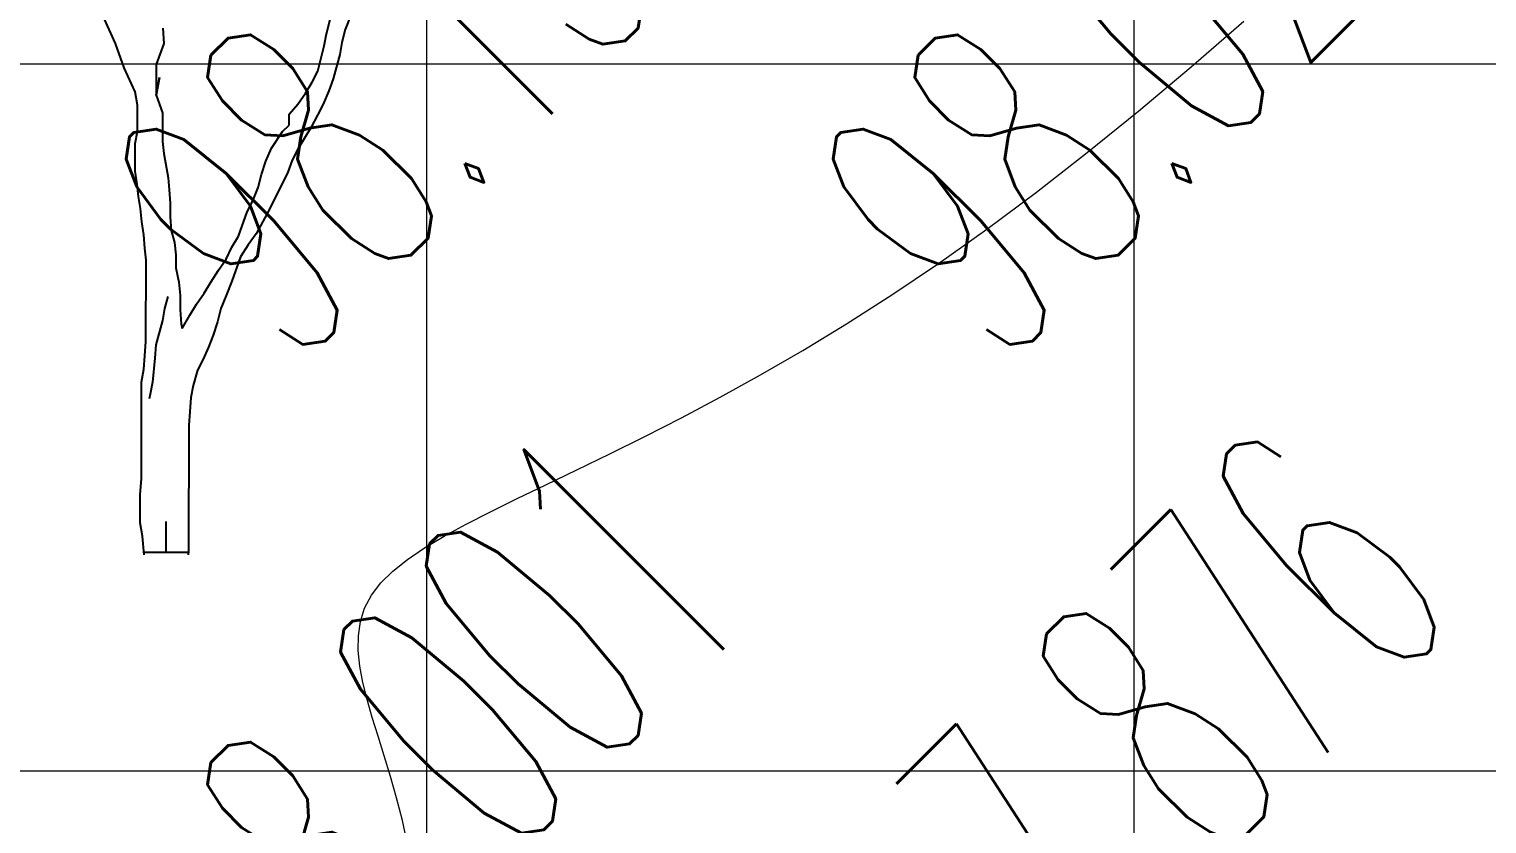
# Model space of a CAD drawing. Header units: millimetres. Extents: x 684983 to 685377, y 990360 to 990509.
# Drawn here: x 685046.889 to 685051.013, y 990423.89 to 990426.137 of the extents above; entities that cross this region are included whole.
import ezdxf

# ---------------------------------------------------------------- set-up
doc = ezdxf.new("R2010")
doc.units = ezdxf.units.MM
doc.layers.add('ANJILI', color=7, linetype='Continuous')
for name, color, linetype, lineweight in [('CON_1', 7, 'Continuous', 9), ('grid', 8, 'Continuous', 9), ('GRID LEVELS', 7, 'Continuous', 13)]:
    doc.layers.add(name, color=color, linetype=linetype, lineweight=lineweight)
doc.styles.get("Standard").update_dxf_attribs({"font": 'RomanS'})

# ---------------------------------------------------------------- blocks, each defined once
blk = doc.blocks.new('seee')
at = {"color": 84}
for p, q in [((11627.54, -3020.46, 6505.24), (11628.89, -3015.08, 6505.24)), ((11584.47, -3022.44, 6505.24), (11582.23, -3017.5, 6505.24)), ((11632.48, -3016.65, 6505.24), (11631.36, -3019.57, 6505.24)), ((11594.12, -3019.31, 6505.24), (11594.34, -3022.45, 6505.24)), ((11627.09, -3022.93, 6505.24), (11627.54, -3020.46, 6505.24)), ((11631.36, -3019.57, 6505.24), (11630.68, -3022.26, 6505.24)), ((11586.26, -3027.38, 6505.24), (11584.47, -3022.44, 6505.24)), ((11594.34, -3022.45, 6505.24), (11592.76, -3026.71, 6505.24)), ((11626.41, -3025.62, 6505.24), (11627.09, -3022.93, 6505.24)), ((11630.23, -3024.72, 6505.24), (11628.88, -3029.66, 6505.24)), ((11630.68, -3022.26, 6505.24), (11630.23, -3024.72, 6505.24)), ((11588.5, -3032.31, 6505.24), (11586.26, -3027.38, 6505.24)), ((11592.76, -3026.71, 6505.24), (11592.76, -3032.99, 6505.24)), ((11624.62, -3030.33, 6505.24), (11625.74, -3028.09, 6505.24)), ((11625.74, -3028.09, 6505.24), (11626.41, -3025.62, 6505.24)), ((11592.76, -3032.99, 6505.24), (11593.43, -3029.4, 6505.24)), ((11593.43, -3029.4, 6505.24), (11592.76, -3032.99, 6505.24)), ((11623.27, -3032.57, 6505.24), (11624.62, -3030.33, 6505.24)), ((11628.88, -3029.66, 6505.24), (11627.98, -3032.13, 6505.24)), ((11588.94, -3035.01, 6505.24), (11588.5, -3032.31, 6505.24)), ((11592.76, -3032.99, 6505.24), (11594.1, -3036.58, 6505.24)), ((11621.7, -3034.81, 6505.24), (11623.27, -3032.57, 6505.24)), ((11627.98, -3032.13, 6505.24), (11626.86, -3034.82, 6505.24)), ((11588.94, -3040.39, 6505.24), (11588.94, -3035.01, 6505.24)), ((11594.1, -3036.58, 6505.24), (11594.1, -3042.41, 6505.24)), ((11619.9, -3036.83, 6505.24), (11621.7, -3034.81, 6505.24)), ((11619.9, -3039.07, 6505.24), (11619.9, -3036.83, 6505.24)), ((11625.73, -3037.06, 6505.24), (11624.38, -3039.53, 6505.24)), ((11626.86, -3034.82, 6505.24), (11625.73, -3037.06, 6505.24)), ((11618.55, -3040.42, 6505.24), (11619.9, -3039.07, 6505.24)), ((11624.38, -3039.53, 6505.24), (11621.69, -3044.01, 6505.24)), ((11588.48, -3048.47, 6505.24), (11588.49, -3042.86, 6505.24)), ((11588.49, -3042.86, 6505.24), (11588.94, -3040.39, 6505.24)), ((11594.1, -3042.41, 6505.24), (11594.32, -3044.88, 6505.24)), ((11616.3, -3043.78, 6505.24), (11618.55, -3040.42, 6505.24)), ((11594.32, -3044.88, 6505.24), (11595.21, -3049.82, 6505.24)), ((11615.18, -3046.47, 6505.24), (11616.3, -3043.78, 6505.24)), ((11621.69, -3044.01, 6505.24), (11620.56, -3046.25, 6505.24)), ((11588.93, -3051.16, 6505.24), (11588.48, -3048.47, 6505.24)), ((11614.28, -3049.16, 6505.24), (11615.18, -3046.47, 6505.24)), ((11619.66, -3048.72, 6505.24), (11615.84, -3056.34, 6505.24)), ((11620.56, -3046.25, 6505.24), (11619.66, -3048.72, 6505.24)), ((11589.15, -3053.63, 6505.24), (11588.93, -3051.16, 6505.24)), ((11595.21, -3049.82, 6505.24), (11595.43, -3052.29, 6505.24)), ((11612.48, -3054.54, 6505.24), (11613.6, -3051.85, 6505.24)), ((11613.6, -3051.85, 6505.24), (11614.28, -3049.16, 6505.24)), ((11589.6, -3056.09, 6505.24), (11589.15, -3053.63, 6505.24)), ((11595.43, -3052.29, 6505.24), (11595.65, -3054.98, 6505.24)), ((11611.36, -3056.79, 6505.24), (11612.48, -3054.54, 6505.24)), ((11589.82, -3058.79, 6505.24), (11589.6, -3056.09, 6505.24)), ((11595.65, -3054.98, 6505.24), (11595.65, -3057.89, 6505.24)), ((11595.65, -3057.89, 6505.24), (11595.87, -3060.59, 6505.24)), ((11609.56, -3061.72, 6505.24), (11611.36, -3056.79, 6505.24)), ((11615.84, -3056.34, 6505.24), (11613.15, -3061.28, 6505.24)), ((11590.26, -3061.48, 6505.24), (11589.82, -3058.79, 6505.24)), ((11595.87, -3060.59, 6505.24), (11596.54, -3063.05, 6505.24)), ((11590.49, -3064.17, 6505.24), (11590.26, -3061.48, 6505.24)), ((11596.54, -3063.05, 6505.24), (11596.77, -3065.52, 6505.24)), ((11608.21, -3063.96, 6505.24), (11609.56, -3061.72, 6505.24)), ((11611.57, -3063.52, 6505.24), (11610, -3065.98, 6505.24)), ((11613.15, -3061.28, 6505.24), (11611.57, -3063.52, 6505.24)), ((11590.71, -3066.64, 6505.24), (11590.49, -3064.17, 6505.24)), ((11590.69, -3083.24, 6505.24), (11590.71, -3066.64, 6505.24)), ((11596.77, -3065.52, 6505.24), (11596.76, -3068.21, 6505.24)), ((11605.51, -3068.67, 6505.24), (11607.08, -3066.43, 6505.24)), ((11607.08, -3066.43, 6505.24), (11608.21, -3063.96, 6505.24)), ((11610, -3065.98, 6505.24), (11608.2, -3070.92, 6505.24)), ((11596.76, -3068.21, 6505.24), (11597.43, -3071.13, 6505.24)), ((11603.94, -3071.14, 6505.24), (11605.51, -3068.67, 6505.24)), ((11597.43, -3071.13, 6505.24), (11597.66, -3073.82, 6505.24)), ((11602.59, -3073.38, 6505.24), (11603.94, -3071.14, 6505.24)), ((11608.2, -3070.92, 6505.24), (11607.08, -3073.83, 6505.24)), ((11595.19, -3074.05, 6505.24), (11594.51, -3076.51, 6505.24)), ((11597.66, -3073.82, 6505.24), (11597.65, -3076.74, 6505.24)), ((11599.67, -3077.86, 6505.24), (11601.02, -3075.62, 6505.24)), ((11601.02, -3075.62, 6505.24), (11602.59, -3073.38, 6505.24)), ((11607.08, -3073.83, 6505.24), (11605.95, -3076.52, 6505.24)), ((11594.51, -3076.51, 6505.24), (11594.06, -3078.98, 6505.24)), ((11597.65, -3076.74, 6505.24), (11597.87, -3079.66, 6505.24)), ((11598.1, -3080.55, 6505.24), (11599.67, -3077.86, 6505.24)), ((11605.95, -3076.52, 6505.24), (11605.28, -3079.21, 6505.24)), ((11594.06, -3078.98, 6505.24), (11592.71, -3083.91, 6505.24)), ((11597.87, -3079.66, 6505.24), (11598.1, -3080.55, 6505.24)), ((11605.28, -3079.21, 6505.24), (11604.38, -3081.91, 6505.24)), ((11590.47, -3086.16, 6505.24), (11590.69, -3083.24, 6505.24)), ((11592.71, -3083.91, 6505.24), (11592.48, -3086.61, 6505.24)), ((11603.48, -3084.37, 6505.24), (11602.36, -3086.84, 6505.24)), ((11604.38, -3081.91, 6505.24), (11603.48, -3084.37, 6505.24)), ((11590.24, -3088.85, 6505.24), (11590.47, -3086.16, 6505.24)), ((11592.48, -3086.61, 6505.24), (11592.03, -3091.54, 6505.24)), ((11602.36, -3086.84, 6505.24), (11601.23, -3089.08, 6505.24)), ((11589.79, -3091.54, 6505.24), (11590.24, -3088.85, 6505.24)), ((11601.23, -3089.08, 6505.24), (11600.33, -3092.22, 6505.24)), ((11589.77, -3111.28, 6505.24), (11589.79, -3091.54, 6505.24)), ((11592.03, -3091.54, 6505.24), (11591.58, -3094.01, 6505.24)), ((11600.33, -3092.22, 6505.24), (11599.88, -3094.69, 6505.24)), ((11591.58, -3094.01, 6505.24), (11591.36, -3094.91, 6505.24)), ((11599.88, -3094.69, 6505.24), (11599.65, -3097.61, 6505.24)), ((11599.65, -3097.61, 6505.24), (11599.43, -3100.3, 6505.24)), ((11599.43, -3100.3, 6505.24), (11599.4, -3126.1, 6505.24)), ((11589.54, -3114.42, 6505.24), (11589.77, -3111.28, 6505.24)), ((11589.54, -3120.25, 6505.24), (11589.54, -3114.42, 6505.24)), ((11589.98, -3122.95, 6505.24), (11589.54, -3120.25, 6505.24)), ((11594.82, -3126.19), (11594.82, -3119.97)), ((11590.3, -3126.75, 6505.24), (11589.98, -3122.95, 6505.24)), ((11590.25, -3126.19), (11599.39, -3126.19)), ((11599.4, -3126.1, 6505.24), (11599.34, -3126.75, 6505.24))]:
    blk.add_line(p, q, dxfattribs=at)

msp = doc.modelspace()

# ---------------------------------------------------------------- linework, layer by layer
at = {"layer": 'CON_1', "color": 49, "linetype": 'Continuous', "elevation": 98, "flags": 128}
msp.add_lwpolyline([(685047.9597, 990423.8326), (685047.9452, 990423.8991), (685047.9289, 990423.9627), (685047.9115, 990424.0236), (685047.8937, 990424.0818), (685047.8762, 990424.1373), (685047.8599, 990424.1904), (685047.8454, 990424.2411), (685047.8335, 990424.2894), (685047.8249, 990424.3355), (685047.8203, 990424.3795), (685047.8205, 990424.4215), (685047.8263, 990424.4615), (685047.8383, 990424.4996), (685047.8573, 990424.536), (685047.8838, 990424.5708), (685047.9179, 990424.6045), (685047.9594, 990424.6374), (685048.008, 990424.6702), (685048.0635, 990424.7033), (685048.1258, 990424.7371), (685048.1946, 990424.7723), (685048.2699, 990424.8092), (685048.3513, 990424.8484), (685048.4386, 990424.8904), (685048.5318, 990424.9357), (685048.6305, 990424.9847), (685048.7347, 990425.0379), (685048.844, 990425.0959), (685048.9583, 990425.1591), (685049.0775, 990425.228), (685049.2012, 990425.3032), (685049.3294, 990425.385), (685049.4618, 990425.474), (685049.5983, 990425.5708), (685049.7385, 990425.6755), (685049.8819, 990425.7875), (685050.028, 990425.906), (685050.176, 990426.0301), (685050.3254, 990426.159)], dxfattribs=at)
at = {"layer": 'grid'}
for p, q in [((685048.0136, 990509.1548), (685048.0136, 990370.8996)), ((685050.0136, 990509.1548), (685050.0136, 990370.8996)), ((685085.1957, 990426.0381), (684982.7636, 990426.0381)), ((685085.1957, 990424.0381), (684982.7636, 990424.0381))]:
    msp.add_line(p, q, dxfattribs=at)

# ---------------------------------------------------------------- block references
at = {"layer": 'ANJILI', "xscale": 0.01386104931414437, "yscale": 0.01386104931414437, "zscale": 0.01386104931414437}
msp.add_blockref('seee', (684886.5606, 990467.9903, 98.003), dxfattribs=at)

# ---------------------------------------------------------------- texts
at = {"layer": 'GRID LEVELS', "width": 0.5}
for s, p in [('98.025', (685049.63, 990425.1578, 98.025)), ('98.158', (685047.63, 990425.1578, 98.1582)), ('97.876', (685049.63, 990423.1578, 97.8756)), ('98.001', (685047.63, 990423.1578, 98.001))]:
    msp.add_text(s, height=0.8, rotation=45, dxfattribs=at).set_placement(p)

doc.saveas('drawing.dxf')
